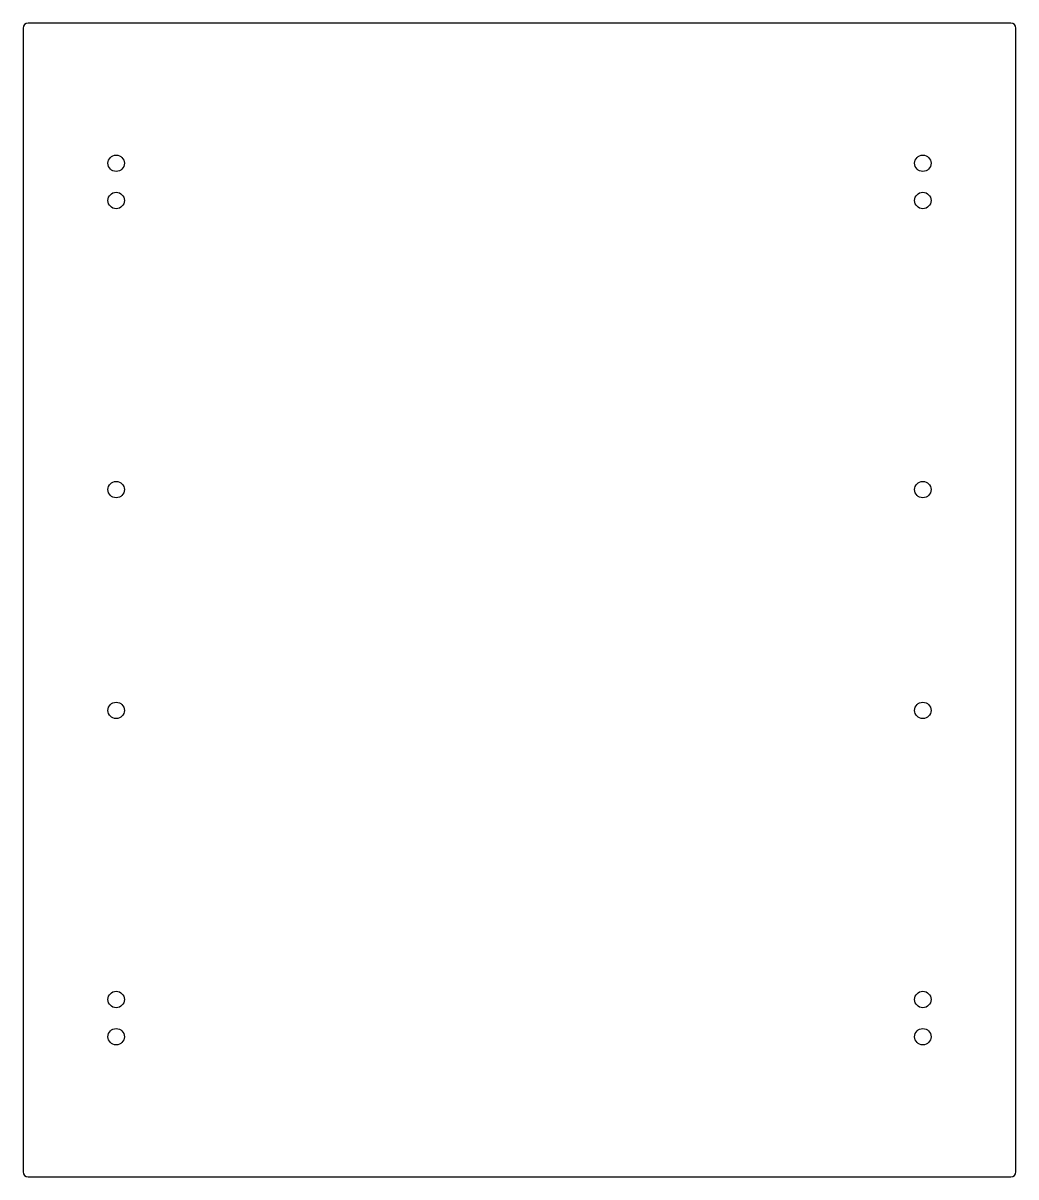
# Model space of a CAD drawing. Header units: millimetres. Extents: x -200 to 200, y -232 to 233.
import ezdxf

# ---------------------------------------------------------------- set-up
doc = ezdxf.new("R2010")
doc.units = ezdxf.units.MM
doc.layers.add('CUTOUTS', color=1, linetype='CONTINUOUS')
doc.layers.add('PERIMETER', color=5, linetype='CONTINUOUS')

msp = doc.modelspace()

# ---------------------------------------------------------------- linework, layer by layer
at = {"layer": 'CUTOUTS'}
for centre in [(-162.5, 176), (162.5, 176), (-162.5, 161), (162.5, 161), (-162.5, 44.5), (162.5, 44.5), (-162.5, -44.5), (162.5, -44.5), (-162.5, -161), (162.5, -161), (-162.5, -176), (162.5, -176)]:
    msp.add_circle(centre, 3.3, dxfattribs=at)
at = {"layer": 'PERIMETER'}
for p, q in [((198, 232.5), (-198, 232.5)), ((-200, 230.5), (-200, -230.5)), ((200, -230.5), (200, 230.5)), ((-198, -232.5), (198, -232.5))]:
    msp.add_line(p, q, dxfattribs=at)
for centre, start, end in [((-198, 230.5), 90, 180), ((198, 230.5), 0, 90), ((-198, -230.5), 180, 270), ((198, -230.5), -90, 0)]:
    msp.add_arc(centre, 2, start, end, dxfattribs=at)

doc.saveas('drawing.dxf')
